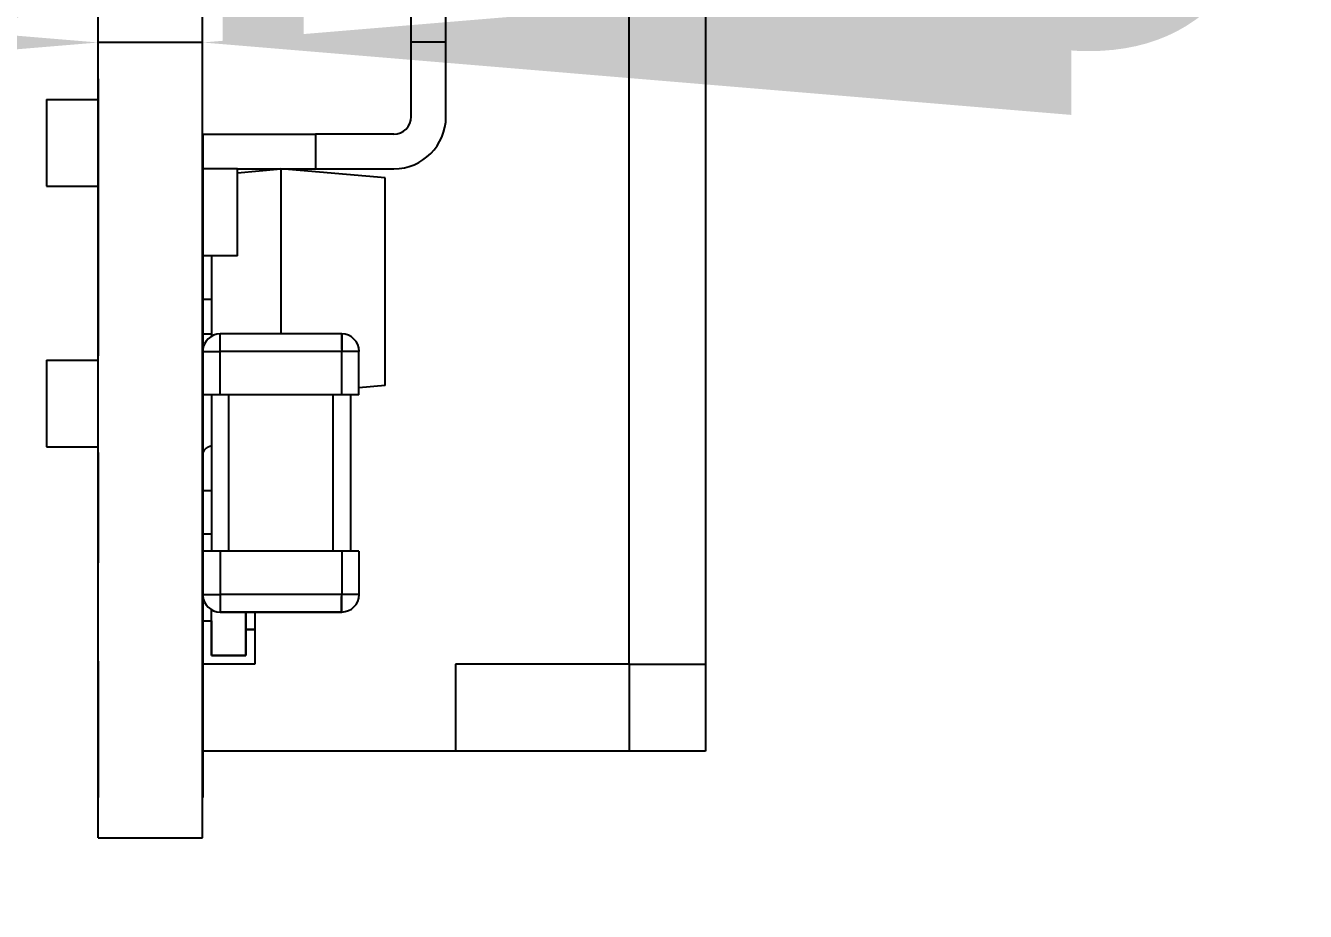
# Model space of a CAD drawing. Extents: x 78 to 182, y 87 to 136.
# Drawn here: x 172.9 to 180.26, y 91.53 to 96.62 of the extents above; entities that cross this region are included whole.
import ezdxf
from ezdxf.enums import TextEntityAlignment as Align

# ---------------------------------------------------------------- set-up
doc = ezdxf.new("R2010")
doc.units = 0
doc.layers.get('0').update_dxf_attribs({"linetype": 'CONTINUOUS'})
doc.layers.add('Dimension008', color=7, linetype='CONTINUOUS')
doc.layers.add('View004', color=7, linetype='CONTINUOUS')
doc.styles.get("Standard").update_dxf_attribs({"font": 'arial.ttf'})
doc.dimstyles.get("Standard").update_dxf_attribs({"dimscale": 0, "dimtxt": 2.5, "dimasz": 2.5, "dimexe": 1.25, "dimexo": 0.625, "dimtad": 1, "dimtxsty": 'STANDARD', "dimcen": 2.5, "dimazin": 3, "dimtfac": 1, "dimtmove": 0, "dimatfit": 3})

# ---------------------------------------------------------------- blocks, each defined once
blk = doc.blocks.new('*Dimension008')
at = {"color": 0}
for points in [[(168.317, 96.9439), (168.317, 96.1105), (173.317, 96.5272)], [(178.917, 96.9439), (178.917, 96.1105), (173.917, 96.5272)]]:
    blk.add_solid(points, dxfattribs=at)
at = {"layer": 'Dimension008'}
for p, q in [((173.317, 91.95), (173.317, 96.5272)), ((173.917, 96.5272), (173.317, 96.5272)), ((173.917, 91.95), (173.917, 96.5272))]:
    blk.add_line(p, q, dxfattribs=at)
blk.add_text('0.60', height=3.5, dxfattribs=at).set_placement((175.626, 96.5272), align=Align.CENTER)

msp = doc.modelspace()

# ---------------------------------------------------------------- linework, layer by layer
at = {"layer": 'View004'}
for p, q in [((173.317, 91.95), (173.317, 104.95)), ((173.317, 91.95), (173.317, 104.95)), ((173.317, 91.95), (173.317, 104.95)), ((173.917, 91.95), (173.917, 104.95)), ((173.917, 91.95), (173.917, 104.95)), ((175.317, 96.53), (175.317, 101.77)), ((175.317, 96.53), (175.317, 101.77)), ((176.373, 92.95), (176.373, 98.95)), ((176.373, 92.95), (176.373, 98.95)), ((176.812, 98.95), (176.812, 92.95)), ((176.812, 98.95), (176.812, 92.95)), ((175.118, 96.53), (175.118, 97.75)), ((175.118, 96.53), (175.118, 97.75)), ((173.317, 96.6175), (173.317, 96.6175)), ((173.317, 96.6175), (173.317, 96.6175)), ((175.118, 96.1), (175.118, 96.53)), ((175.317, 96.53), (175.118, 96.53)), ((175.118, 96.1), (175.118, 96.53)), ((175.317, 96.53), (175.118, 96.53)), ((175.317, 96.1), (175.317, 96.53)), ((175.317, 96.1), (175.317, 96.53)), ((173.317, 96.3175), (173.317, 96.3175)), ((173.317, 96.3175), (173.317, 96.3175)), ((173.018, 96.2), (173.018, 95.7)), ((173.018, 96.2), (173.317, 96.2)), ((173.018, 96.2), (173.018, 95.7)), ((173.018, 96.2), (173.317, 96.2)), ((173.317, 96.2), (173.317, 96.2)), ((173.317, 96.2), (173.317, 96.2)), ((173.917, 96), (173.918, 96)), ((173.917, 96), (173.918, 96)), ((173.918, 96), (173.918, 96)), ((173.918, 96), (173.918, 95)), ((173.918, 96), (173.918, 95)), ((173.918, 96), (173.918, 96)), ((173.918, 96), (173.918, 95)), ((173.918, 96), (173.918, 95)), ((173.918, 96), (174.567, 96)), ((173.918, 96), (174.567, 96)), ((175.018, 96), (174.567, 96)), ((174.567, 96), (174.567, 95.8)), ((175.018, 96), (174.567, 96)), ((174.567, 96), (174.567, 95.8)), ((173.918, 95.8), (173.917, 95.8)), ((173.918, 95.8), (173.917, 95.8)), ((174.118, 95.8), (173.918, 95.8)), ((174.118, 95.8), (173.918, 95.8)), ((174.118, 95.8), (174.567, 95.8)), ((174.118, 95.3), (174.118, 95.8)), ((174.118, 95.8), (174.567, 95.8)), ((174.118, 95.3), (174.118, 95.8)), ((174.118, 95.7781), (174.368, 95.8)), ((174.118, 95.7781), (174.368, 95.8)), ((174.257, 95.8), (174.257, 95.7904)), ((174.257, 95.8), (174.257, 95.7904)), ((174.368, 95.8), (174.368, 94.85)), ((174.968, 95.7475), (174.368, 95.8)), ((174.368, 95.8), (174.368, 94.85)), ((174.968, 95.7475), (174.368, 95.8)), ((174.567, 95.8), (175.018, 95.8)), ((174.567, 95.8), (175.018, 95.8)), ((173.018, 95.7), (173.317, 95.7)), ((173.018, 95.7), (173.317, 95.7)), ((173.317, 95.7), (173.317, 95.7)), ((173.317, 95.7), (173.317, 95.7)), ((174.968, 94.5525), (174.968, 95.7475)), ((174.968, 94.5525), (174.968, 95.7475)), ((173.317, 95.6825), (173.317, 95.6825)), ((173.317, 95.6825), (173.317, 95.6825)), ((173.918, 95.3), (173.917, 95.3)), ((173.918, 95.3), (173.917, 95.3)), ((174.118, 95.3), (173.918, 95.3)), ((174.118, 95.3), (173.918, 95.3)), ((173.968, 95.3), (173.968, 94.8366)), ((173.968, 95.3), (173.968, 94.8366)), ((173.317, 95.0825), (173.317, 95.0825)), ((173.317, 95.0825), (173.317, 95.0825)), ((173.917, 95.05), (173.918, 95.05)), ((173.917, 95.05), (173.918, 95.05)), ((173.918, 95.05), (173.968, 95.05)), ((173.918, 95.05), (173.968, 95.05)), ((173.918, 95), (173.918, 95)), ((173.918, 95), (173.918, 94.35)), ((173.918, 95), (173.918, 94.35)), ((173.918, 95), (173.918, 95)), ((173.918, 95), (173.918, 94.35)), ((173.918, 95), (173.918, 94.35)), ((173.317, 94.9325), (173.317, 94.9325)), ((173.317, 94.9325), (173.317, 94.9325)), ((173.917, 94.85), (173.918, 94.85)), ((173.917, 94.85), (173.918, 94.85)), ((173.918, 94.85), (173.968, 94.85)), ((173.918, 94.85), (173.968, 94.85)), ((174.718, 94.85), (174.018, 94.85)), ((174.718, 94.85), (174.018, 94.85)), ((174.718, 94.85), (174.018, 94.85)), ((174.718, 94.85), (174.018, 94.85)), ((174.718, 94.85), (174.018, 94.85)), ((174.718, 94.85), (174.018, 94.85)), ((174.718, 94.75), (174.018, 94.75)), ((174.018, 94.5), (174.018, 94.75)), ((174.018, 94.5), (174.018, 94.75)), ((174.718, 94.75), (174.018, 94.75)), ((174.718, 94.75), (174.018, 94.75)), ((174.018, 94.5), (174.018, 94.75)), ((174.018, 94.5), (174.018, 94.75)), ((174.718, 94.75), (174.018, 94.75)), ((174.718, 94.75), (174.018, 94.75)), ((174.018, 94.5), (174.018, 94.75)), ((174.718, 94.75), (174.018, 94.75)), ((174.018, 94.5), (174.018, 94.75)), ((174.718, 94.5), (174.718, 94.75)), ((174.718, 94.5), (174.718, 94.75)), ((174.718, 94.5), (174.718, 94.75)), ((174.718, 94.5), (174.718, 94.75)), ((174.718, 94.5), (174.718, 94.75)), ((174.718, 94.5), (174.718, 94.75)), ((174.817, 94.5), (174.817, 94.75)), ((174.817, 94.5), (174.817, 94.75)), ((174.817, 94.5), (174.817, 94.75)), ((174.817, 94.5), (174.817, 94.75)), ((174.817, 94.5), (174.817, 94.75)), ((174.817, 94.5), (174.817, 94.75)), ((173.018, 94.7), (173.018, 94.2)), ((173.018, 94.7), (173.317, 94.7)), ((173.018, 94.7), (173.018, 94.2)), ((173.018, 94.7), (173.317, 94.7)), ((173.317, 94.175), (173.317, 94.725)), ((173.317, 94.725), (173.317, 94.725)), ((173.317, 94.175), (173.317, 94.725)), ((173.317, 94.175), (173.317, 94.725)), ((173.317, 94.725), (173.317, 94.725)), ((173.317, 94.175), (173.317, 94.725)), ((173.317, 94.7), (173.317, 94.7)), ((173.317, 94.7), (173.317, 94.7)), ((174.968, 94.5525), (174.817, 94.5394)), ((174.968, 94.5525), (174.817, 94.5394)), ((173.968, 94.5), (173.968, 93.6)), ((173.968, 94.5), (173.968, 93.6)), ((174.718, 94.5), (174.018, 94.5)), ((174.718, 94.5), (174.018, 94.5)), ((174.718, 94.5), (174.018, 94.5)), ((174.718, 94.5), (174.018, 94.5)), ((174.718, 94.5), (174.018, 94.5)), ((174.718, 94.5), (174.018, 94.5)), ((174.067, 94.5), (174.067, 93.6)), ((174.067, 94.5), (174.067, 93.6)), ((174.667, 94.5), (174.667, 93.6)), ((174.667, 94.5), (174.667, 93.6)), ((174.768, 94.5), (174.768, 93.6)), ((174.768, 94.5), (174.768, 93.6)), ((173.918, 94.35), (173.918, 93.75)), ((173.918, 94.35), (173.918, 93.75)), ((173.918, 94.35), (173.918, 94.35)), ((173.918, 94.35), (173.918, 93.75)), ((173.918, 94.35), (173.918, 93.75)), ((173.918, 94.35), (173.918, 94.35)), ((173.018, 94.2), (173.317, 94.2)), ((173.018, 94.2), (173.317, 94.2)), ((173.317, 94.2), (173.317, 94.2)), ((173.317, 94.2), (173.317, 94.2)), ((173.317, 94.175), (173.317, 94.175)), ((173.317, 94.175), (173.317, 94.175)), ((173.317, 94.1675), (173.317, 94.1675)), ((173.317, 94.1675), (173.317, 94.1675)), ((173.95, 94.2003), (173.968, 94.2079)), ((173.95, 94.2003), (173.968, 94.2079)), ((173.917, 93.95), (173.918, 93.95)), ((173.917, 93.95), (173.918, 93.95)), ((173.918, 93.95), (173.968, 93.95)), ((173.918, 93.95), (173.968, 93.95)), ((173.917, 93.7), (173.918, 93.7)), ((173.917, 93.7), (173.918, 93.7)), ((173.918, 93.75), (173.918, 93.75)), ((173.918, 93.75), (173.918, 92.9675)), ((173.918, 93.75), (173.918, 92.9675)), ((173.918, 93.75), (173.918, 93.75)), ((173.918, 93.75), (173.918, 92.9675)), ((173.918, 93.75), (173.918, 92.9675)), ((173.918, 93.7), (173.968, 93.7)), ((173.918, 93.7), (173.968, 93.7)), ((174.718, 93.6), (174.018, 93.6)), ((174.718, 93.6), (174.018, 93.6)), ((174.718, 93.6), (174.018, 93.6)), ((174.718, 93.6), (174.018, 93.6)), ((174.018, 93.6), (174.018, 93.35)), ((174.018, 93.6), (174.018, 93.35)), ((174.718, 93.6), (174.018, 93.6)), ((174.718, 93.6), (174.018, 93.6)), ((174.018, 93.6), (174.018, 93.35)), ((174.018, 93.6), (174.018, 93.35)), ((174.018, 93.6), (174.018, 93.35)), ((174.018, 93.6), (174.018, 93.35)), ((174.718, 93.6), (174.718, 93.35)), ((174.718, 93.6), (174.718, 93.35)), ((174.718, 93.6), (174.718, 93.35)), ((174.718, 93.6), (174.718, 93.35)), ((174.718, 93.6), (174.718, 93.35)), ((174.718, 93.6), (174.718, 93.35)), ((174.817, 93.6), (174.817, 93.35)), ((174.817, 93.6), (174.817, 93.35)), ((174.817, 93.6), (174.817, 93.35)), ((174.817, 93.6), (174.817, 93.35)), ((174.817, 93.6), (174.817, 93.35)), ((174.817, 93.6), (174.817, 93.35)), ((173.317, 93.5325), (173.317, 93.5325)), ((173.317, 93.5325), (173.317, 93.5325)), ((174.718, 93.35), (174.018, 93.35)), ((174.718, 93.35), (174.018, 93.35)), ((174.718, 93.35), (174.018, 93.35)), ((174.718, 93.35), (174.018, 93.35)), ((174.718, 93.35), (174.018, 93.35)), ((174.718, 93.35), (174.018, 93.35)), ((173.968, 93), (173.968, 93.2634)), ((173.968, 93), (173.968, 93.2634)), ((173.917, 93.2), (173.918, 93.2)), ((173.917, 93.2), (173.918, 93.2)), ((173.918, 93.2), (173.968, 93.2)), ((173.918, 93.2), (173.968, 93.2)), ((173.968, 93.2), (173.968, 93)), ((173.968, 93.2), (173.968, 93)), ((174.018, 93.25), (174.718, 93.25)), ((174.718, 93.25), (174.018, 93.25)), ((174.018, 93.25), (174.718, 93.25)), ((174.718, 93.25), (174.018, 93.25)), ((174.018, 93.25), (174.718, 93.25)), ((174.718, 93.25), (174.018, 93.25)), ((174.018, 93.25), (174.718, 93.25)), ((174.718, 93.25), (174.018, 93.25)), ((174.018, 93.25), (174.718, 93.25)), ((174.718, 93.25), (174.018, 93.25)), ((174.018, 93.25), (174.718, 93.25)), ((174.718, 93.25), (174.018, 93.25)), ((174.167, 93.25), (174.167, 93)), ((174.167, 93.15), (174.167, 93.25)), ((174.167, 93.25), (174.167, 93)), ((174.167, 93.15), (174.167, 93.25)), ((174.218, 93.25), (174.218, 93.15)), ((174.218, 93.25), (174.218, 93.15)), ((173.317, 93.1675), (173.317, 93.1675)), ((173.317, 93.1675), (173.317, 93.1675)), ((174.167, 93), (174.167, 93.15)), ((174.167, 93.15), (174.218, 93.15)), ((174.218, 93.15), (174.167, 93.15)), ((174.167, 93), (174.167, 93.15)), ((174.167, 93.15), (174.218, 93.15)), ((174.218, 93.15), (174.167, 93.15)), ((174.218, 93.15), (174.218, 92.95)), ((174.218, 93.15), (174.218, 92.95)), ((173.317, 92.9675), (173.317, 92.9675)), ((173.317, 92.9675), (173.317, 92.9675)), ((173.918, 92.9675), (173.918, 92.9675)), ((173.918, 92.9675), (173.918, 92.9675)), ((173.968, 93), (174.167, 93)), ((174.167, 93), (173.968, 93)), ((173.968, 93), (174.167, 93)), ((174.167, 93), (173.968, 93)), ((173.918, 92.95), (173.917, 92.95)), ((173.918, 92.95), (173.917, 92.95)), ((174.218, 92.95), (173.918, 92.95)), ((174.218, 92.95), (173.918, 92.95)), ((176.373, 92.95), (175.373, 92.95)), ((175.373, 92.95), (175.373, 92.45)), ((176.373, 92.95), (175.373, 92.95)), ((175.373, 92.95), (175.373, 92.45)), ((176.373, 92.95), (176.812, 92.95)), ((176.373, 92.95), (176.373, 92.45)), ((176.373, 92.95), (176.812, 92.95)), ((176.373, 92.95), (176.373, 92.45)), ((176.812, 92.95), (176.812, 92.45)), ((176.812, 92.95), (176.812, 92.45)), ((173.918, 92.45), (173.917, 92.45)), ((173.918, 92.45), (173.917, 92.45)), ((175.373, 92.45), (173.918, 92.45)), ((175.373, 92.45), (173.918, 92.45)), ((176.373, 92.45), (175.373, 92.45)), ((176.373, 92.45), (175.373, 92.45)), ((176.812, 92.45), (176.373, 92.45)), ((176.812, 92.45), (176.373, 92.45)), ((173.317, 92.3325), (173.317, 92.3325)), ((173.317, 92.3325), (173.317, 92.3325)), ((173.918, 92.3325), (173.918, 92.3325)), ((173.918, 92.3325), (173.918, 92.3325)), ((173.317, 92.1825), (173.317, 92.1825)), ((173.317, 92.1825), (173.317, 92.1825)), ((173.918, 92.1825), (173.918, 92.1825)), ((173.918, 92.1825), (173.918, 92.1825)), ((173.317, 91.95), (173.917, 91.95)), ((173.317, 91.95), (173.917, 91.95))]:
    msp.add_line(p, q, dxfattribs=at)
for centre, radius, start, end in [((175.018, 96.1), 0.3, -90, 0), ((175.018, 96.1), 0.3, -90, 0), ((175.018, 96.1), 0.1, -90, 0), ((175.018, 96.1), 0.1, -90, 0), ((174.018, 94.75), 0.1, 90, 176.6), ((174.018, 94.75), 0.1, 90, 176.6), ((174.018, 94.75), 0.1, 90, 176.6), ((174.018, 94.75), 0.1, 90, 176.6), ((174.018, 94.75), 0.1, 90, 176.6), ((174.018, 94.75), 0.1, 90, 176.6), ((174.718, 94.75), 0.1, 0, 90), ((174.718, 94.75), 0.1, 0, 90), ((174.718, 94.75), 0.1, 0, 90), ((174.718, 94.75), 0.1, 0, 90), ((174.718, 94.75), 0.1, 0, 90), ((174.718, 94.75), 0.1, 0, 90), ((174.718, 94.75), 0.1, 0, 90), ((174.718, 94.75), 0.1, 0, 90), ((174.718, 94.75), 0.1, 0, 90), ((174.718, 94.75), 0.1, 0, 90), ((174.718, 94.75), 0.1, 0, 90), ((174.718, 94.75), 0.1, 0, 90), ((174.018, 94.75), 0.1, 179.744, 180), ((174.018, 94.75), 0.1, 179.744, 180), ((174.018, 94.75), 0.1, 179.744, 180), ((174.018, 94.75), 0.1, 179.744, 180), ((174.018, 94.75), 0.1, 179.744, 180), ((174.018, 94.75), 0.1, 179.744, 180), ((173.972, 94.15), 0.055, 179.654, 180), ((173.972, 94.15), 0.055, 179.654, 180), ((173.972, 94.15), 0.055, 113.806, 175.415), ((173.972, 94.15), 0.055, 113.806, 175.415), ((174.018, 93.35), 0.1, 180, -179.744), ((174.018, 93.35), 0.1, 180, -179.744), ((174.018, 93.35), 0.1, 180, -179.744), ((174.018, 93.35), 0.1, 180, -179.744), ((174.018, 93.35), 0.1, -180, -179.744), ((174.018, 93.35), 0.1, -180, -179.744), ((174.018, 93.35), 0.1, -180, -179.744), ((174.018, 93.35), 0.1, -180, -179.744), ((174.018, 93.35), 0.1, -176.6, -90), ((174.018, 93.35), 0.1, -176.6, -90), ((174.018, 93.35), 0.1, -176.6, -90), ((174.018, 93.35), 0.1, -176.6, -90), ((174.018, 93.35), 0.1, -176.6, -90), ((174.018, 93.35), 0.1, -176.6, -90), ((174.018, 93.35), 0.1, -176.6, -90), ((174.018, 93.35), 0.1, -176.6, -90), ((174.718, 93.35), 0.1, -90, 0), ((174.718, 93.35), 0.1, -90, 0), ((174.718, 93.35), 0.1, -90, 0), ((174.718, 93.35), 0.1, -90, 0), ((174.718, 93.35), 0.1, -90, 0), ((174.718, 93.35), 0.1, -90, 0), ((174.718, 93.35), 0.1, -90, 0), ((174.718, 93.35), 0.1, -90, 0), ((174.718, 93.35), 0.1, -90, 0), ((174.718, 93.35), 0.1, -90, 0), ((174.718, 93.35), 0.1, -90, 0), ((174.718, 93.35), 0.1, -90, 0), ((174.718, 93.35), 0.1, -90, 0), ((174.718, 93.35), 0.1, -90, 0), ((174.718, 93.35), 0.1, -90, 0), ((174.718, 93.35), 0.1, -90, 0)]:
    msp.add_arc(centre, radius, start, end, dxfattribs=at)
for points, degree, knots in [([(173.317, 96.3175), (173.317, 96.3135), (173.317, 96.3095), (173.317, 96.2978), (173.317, 96.2861), (173.317, 96.2671), (173.317, 96.2482), (173.317, 96.2231), (173.317, 96.198), (173.317, 96.1679), (173.317, 96.1378), (173.317, 96.0716), (173.317, 96), (173.317, 95.9647), (173.317, 95.9294), (173.317, 95.8603), (173.317, 95.802), (173.317, 95.7769), (173.317, 95.7518), (173.317, 95.7329), (173.317, 95.7139), (173.317, 95.7022), (173.317, 95.6905), (173.317, 95.6865), (173.317, 95.6825)], 2, [0, 0, 0, 0.224399, 0.224399, 0.448799, 0.448799, 0.673198, 0.673198, 0.897598, 0.897598, 1.122, 1.122, 1.5708, 1.5708, 1.7952, 1.7952, 2.24399, 2.24399, 2.46839, 2.46839, 2.69279, 2.69279, 2.91719, 2.91719, 3.14159, 3.14159, 3.14159]), ([(173.317, 96.3175), (173.317, 96.3135), (173.317, 96.3095), (173.317, 96.2978), (173.317, 96.2861), (173.317, 96.2671), (173.317, 96.2482), (173.317, 96.2231), (173.317, 96.198), (173.317, 96.1679), (173.317, 96.1378), (173.317, 96.0716), (173.317, 96), (173.317, 95.9647), (173.317, 95.9294), (173.317, 95.8603), (173.317, 95.802), (173.317, 95.7769), (173.317, 95.7518), (173.317, 95.7329), (173.317, 95.7139), (173.317, 95.7022), (173.317, 95.6905), (173.317, 95.6865), (173.317, 95.6825)], 2, [0, 0, 0, 0.224399, 0.224399, 0.448799, 0.448799, 0.673198, 0.673198, 0.897598, 0.897598, 1.122, 1.122, 1.5708, 1.5708, 1.7952, 1.7952, 2.24399, 2.24399, 2.46839, 2.46839, 2.69279, 2.69279, 2.91719, 2.91719, 3.14159, 3.14159, 3.14159]), ([(173.317, 96.3175), (173.317, 96.3135), (173.317, 96.3095), (173.317, 96.2978), (173.317, 96.2861), (173.317, 96.2671), (173.317, 96.2482), (173.317, 96.2231), (173.317, 96.198), (173.317, 96.1679), (173.317, 96.1378), (173.317, 96.0716), (173.317, 96), (173.317, 95.9647), (173.317, 95.9294), (173.317, 95.8603), (173.317, 95.802), (173.317, 95.7769), (173.317, 95.7518), (173.317, 95.7329), (173.317, 95.7139), (173.317, 95.7022), (173.317, 95.6905), (173.317, 95.6865), (173.317, 95.6825)], 2, [0, 0, 0, 0.224399, 0.224399, 0.448799, 0.448799, 0.673198, 0.673198, 0.897598, 0.897598, 1.122, 1.122, 1.5708, 1.5708, 1.7952, 1.7952, 2.24399, 2.24399, 2.46839, 2.46839, 2.69279, 2.69279, 2.91719, 2.91719, 3.14159, 3.14159, 3.14159]), ([(173.317, 96.3175), (173.317, 96.3135), (173.317, 96.3095), (173.317, 96.2978), (173.317, 96.2861), (173.317, 96.2671), (173.317, 96.2482), (173.317, 96.2231), (173.317, 96.198), (173.317, 96.1679), (173.317, 96.1378), (173.317, 96.0716), (173.317, 96), (173.317, 95.9647), (173.317, 95.9294), (173.317, 95.8603), (173.317, 95.802), (173.317, 95.7769), (173.317, 95.7518), (173.317, 95.7329), (173.317, 95.7139), (173.317, 95.7022), (173.317, 95.6905), (173.317, 95.6865), (173.317, 95.6825)], 2, [0, 0, 0, 0.224399, 0.224399, 0.448799, 0.448799, 0.673198, 0.673198, 0.897598, 0.897598, 1.122, 1.122, 1.5708, 1.5708, 1.7952, 1.7952, 2.24399, 2.24399, 2.46839, 2.46839, 2.69279, 2.69279, 2.91719, 2.91719, 3.14159, 3.14159, 3.14159]), ([(173.317, 95.6825), (173.317, 95.6717), (173.317, 95.6608), (173.317, 95.6499), (173.317, 95.6236), (173.317, 95.5934), (173.317, 95.5592), (173.317, 95.4883), (173.317, 95.4046), (173.317, 95.3255), (173.317, 95.3064), (173.317, 95.2874), (173.317, 95.2684), (173.317, 95.2322), (173.317, 95.1996), (173.317, 95.1703), (173.317, 95.1579), (173.317, 95.1454), (173.317, 95.133), (173.317, 95.1237), (173.317, 95.1145), (173.317, 95.1053), (173.317, 95.0996), (173.317, 95.0939), (173.317, 95.0883), (173.317, 95.0863), (173.317, 95.0844), (173.317, 95.0825)], 3, [0.473969, 0.473969, 0.473969, 0.473969, 0.664514, 0.664514, 0.664514, 1.0456, 1.0456, 1.0456, 1.80778, 1.80778, 1.80778, 1.99833, 1.99833, 1.99833, 2.37941, 2.37941, 2.37941, 2.56996, 2.56996, 2.56996, 2.7605, 2.7605, 2.7605, 2.95105, 2.95105, 2.95105, 3.14159, 3.14159, 3.14159, 3.14159]), ([(173.317, 95.6825), (173.317, 95.6717), (173.317, 95.6608), (173.317, 95.6499), (173.317, 95.6236), (173.317, 95.5934), (173.317, 95.5592), (173.317, 95.4883), (173.317, 95.4046), (173.317, 95.3255), (173.317, 95.3064), (173.317, 95.2874), (173.317, 95.2684), (173.317, 95.2322), (173.317, 95.1996), (173.317, 95.1703), (173.317, 95.1579), (173.317, 95.1454), (173.317, 95.133), (173.317, 95.1237), (173.317, 95.1145), (173.317, 95.1053), (173.317, 95.0996), (173.317, 95.0939), (173.317, 95.0883), (173.317, 95.0863), (173.317, 95.0844), (173.317, 95.0825)], 3, [0.473969, 0.473969, 0.473969, 0.473969, 0.664514, 0.664514, 0.664514, 1.0456, 1.0456, 1.0456, 1.80778, 1.80778, 1.80778, 1.99833, 1.99833, 1.99833, 2.37941, 2.37941, 2.37941, 2.56996, 2.56996, 2.56996, 2.7605, 2.7605, 2.7605, 2.95105, 2.95105, 2.95105, 3.14159, 3.14159, 3.14159, 3.14159]), ([(173.317, 95.6825), (173.317, 95.6717), (173.317, 95.6608), (173.317, 95.6499), (173.317, 95.6236), (173.317, 95.5934), (173.317, 95.5592), (173.317, 95.4883), (173.317, 95.4046), (173.317, 95.3255), (173.317, 95.3064), (173.317, 95.2874), (173.317, 95.2684), (173.317, 95.2322), (173.317, 95.1996), (173.317, 95.1703), (173.317, 95.1579), (173.317, 95.1454), (173.317, 95.133), (173.317, 95.1237), (173.317, 95.1145), (173.317, 95.1053), (173.317, 95.0996), (173.317, 95.0939), (173.317, 95.0883), (173.317, 95.0863), (173.317, 95.0844), (173.317, 95.0825)], 3, [0.473969, 0.473969, 0.473969, 0.473969, 0.664514, 0.664514, 0.664514, 1.0456, 1.0456, 1.0456, 1.80778, 1.80778, 1.80778, 1.99833, 1.99833, 1.99833, 2.37941, 2.37941, 2.37941, 2.56996, 2.56996, 2.56996, 2.7605, 2.7605, 2.7605, 2.95105, 2.95105, 2.95105, 3.14159, 3.14159, 3.14159, 3.14159]), ([(173.317, 95.6825), (173.317, 95.6717), (173.317, 95.6608), (173.317, 95.6499), (173.317, 95.6236), (173.317, 95.5934), (173.317, 95.5592), (173.317, 95.4883), (173.317, 95.4046), (173.317, 95.3255), (173.317, 95.3064), (173.317, 95.2874), (173.317, 95.2684), (173.317, 95.2322), (173.317, 95.1996), (173.317, 95.1703), (173.317, 95.1579), (173.317, 95.1454), (173.317, 95.133), (173.317, 95.1237), (173.317, 95.1145), (173.317, 95.1053), (173.317, 95.0996), (173.317, 95.0939), (173.317, 95.0883), (173.317, 95.0863), (173.317, 95.0844), (173.317, 95.0825)], 3, [0.473969, 0.473969, 0.473969, 0.473969, 0.664514, 0.664514, 0.664514, 1.0456, 1.0456, 1.0456, 1.80778, 1.80778, 1.80778, 1.99833, 1.99833, 1.99833, 2.37941, 2.37941, 2.37941, 2.56996, 2.56996, 2.56996, 2.7605, 2.7605, 2.7605, 2.95105, 2.95105, 2.95105, 3.14159, 3.14159, 3.14159, 3.14159]), ([(173.317, 94.1675), (173.317, 94.1635), (173.317, 94.1595), (173.317, 94.1478), (173.317, 94.1361), (173.317, 94.1171), (173.317, 94.0982), (173.317, 94.0731), (173.317, 94.048), (173.317, 94.0179), (173.317, 93.9878), (173.317, 93.9216), (173.317, 93.85), (173.317, 93.8147), (173.317, 93.7794), (173.317, 93.7103), (173.317, 93.652), (173.317, 93.6269), (173.317, 93.6018), (173.317, 93.5829), (173.317, 93.5639), (173.317, 93.5522), (173.317, 93.5405), (173.317, 93.5365), (173.317, 93.5325)], 2, [0, 0, 0, 0.224399, 0.224399, 0.448799, 0.448799, 0.673198, 0.673198, 0.897598, 0.897598, 1.122, 1.122, 1.5708, 1.5708, 1.7952, 1.7952, 2.24399, 2.24399, 2.46839, 2.46839, 2.69279, 2.69279, 2.91719, 2.91719, 3.14159, 3.14159, 3.14159]), ([(173.317, 94.1675), (173.317, 94.1635), (173.317, 94.1595), (173.317, 94.1478), (173.317, 94.1361), (173.317, 94.1171), (173.317, 94.0982), (173.317, 94.0731), (173.317, 94.048), (173.317, 94.0179), (173.317, 93.9878), (173.317, 93.9216), (173.317, 93.85), (173.317, 93.8147), (173.317, 93.7794), (173.317, 93.7103), (173.317, 93.652), (173.317, 93.6269), (173.317, 93.6018), (173.317, 93.5829), (173.317, 93.5639), (173.317, 93.5522), (173.317, 93.5405), (173.317, 93.5365), (173.317, 93.5325)], 2, [0, 0, 0, 0.224399, 0.224399, 0.448799, 0.448799, 0.673198, 0.673198, 0.897598, 0.897598, 1.122, 1.122, 1.5708, 1.5708, 1.7952, 1.7952, 2.24399, 2.24399, 2.46839, 2.46839, 2.69279, 2.69279, 2.91719, 2.91719, 3.14159, 3.14159, 3.14159]), ([(173.317, 94.1675), (173.317, 94.1635), (173.317, 94.1595), (173.317, 94.1478), (173.317, 94.1361), (173.317, 94.1171), (173.317, 94.0982), (173.317, 94.0731), (173.317, 94.048), (173.317, 94.0179), (173.317, 93.9878), (173.317, 93.9216), (173.317, 93.85), (173.317, 93.8147), (173.317, 93.7794), (173.317, 93.7103), (173.317, 93.652), (173.317, 93.6269), (173.317, 93.6018), (173.317, 93.5829), (173.317, 93.5639), (173.317, 93.5522), (173.317, 93.5405), (173.317, 93.5365), (173.317, 93.5325)], 2, [0, 0, 0, 0.224399, 0.224399, 0.448799, 0.448799, 0.673198, 0.673198, 0.897598, 0.897598, 1.122, 1.122, 1.5708, 1.5708, 1.7952, 1.7952, 2.24399, 2.24399, 2.46839, 2.46839, 2.69279, 2.69279, 2.91719, 2.91719, 3.14159, 3.14159, 3.14159]), ([(173.317, 94.1675), (173.317, 94.1635), (173.317, 94.1595), (173.317, 94.1478), (173.317, 94.1361), (173.317, 94.1171), (173.317, 94.0982), (173.317, 94.0731), (173.317, 94.048), (173.317, 94.0179), (173.317, 93.9878), (173.317, 93.9216), (173.317, 93.85), (173.317, 93.8147), (173.317, 93.7794), (173.317, 93.7103), (173.317, 93.652), (173.317, 93.6269), (173.317, 93.6018), (173.317, 93.5829), (173.317, 93.5639), (173.317, 93.5522), (173.317, 93.5405), (173.317, 93.5365), (173.317, 93.5325)], 2, [0, 0, 0, 0.224399, 0.224399, 0.448799, 0.448799, 0.673198, 0.673198, 0.897598, 0.897598, 1.122, 1.122, 1.5708, 1.5708, 1.7952, 1.7952, 2.24399, 2.24399, 2.46839, 2.46839, 2.69279, 2.69279, 2.91719, 2.91719, 3.14159, 3.14159, 3.14159]), ([(173.317, 92.9675), (173.317, 92.9635), (173.317, 92.9595), (173.317, 92.9478), (173.317, 92.9361), (173.317, 92.9171), (173.317, 92.8982), (173.317, 92.8731), (173.317, 92.848), (173.317, 92.8179), (173.317, 92.7878), (173.317, 92.7216), (173.317, 92.65), (173.317, 92.6147), (173.317, 92.5794), (173.317, 92.5103), (173.317, 92.452), (173.317, 92.4269), (173.317, 92.4018), (173.317, 92.3829), (173.317, 92.3639), (173.317, 92.3522), (173.317, 92.3405), (173.317, 92.3365), (173.317, 92.3325)], 2, [0, 0, 0, 0.224399, 0.224399, 0.448799, 0.448799, 0.673198, 0.673198, 0.897598, 0.897598, 1.122, 1.122, 1.5708, 1.5708, 1.7952, 1.7952, 2.24399, 2.24399, 2.46839, 2.46839, 2.69279, 2.69279, 2.91719, 2.91719, 3.14159, 3.14159, 3.14159]), ([(173.317, 92.9675), (173.317, 92.9635), (173.317, 92.9595), (173.317, 92.9478), (173.317, 92.9361), (173.317, 92.9171), (173.317, 92.8982), (173.317, 92.8731), (173.317, 92.848), (173.317, 92.8179), (173.317, 92.7878), (173.317, 92.7216), (173.317, 92.65), (173.317, 92.6147), (173.317, 92.5794), (173.317, 92.5103), (173.317, 92.452), (173.317, 92.4269), (173.317, 92.4018), (173.317, 92.3829), (173.317, 92.3639), (173.317, 92.3522), (173.317, 92.3405), (173.317, 92.3365), (173.317, 92.3325)], 2, [0, 0, 0, 0.224399, 0.224399, 0.448799, 0.448799, 0.673198, 0.673198, 0.897598, 0.897598, 1.122, 1.122, 1.5708, 1.5708, 1.7952, 1.7952, 2.24399, 2.24399, 2.46839, 2.46839, 2.69279, 2.69279, 2.91719, 2.91719, 3.14159, 3.14159, 3.14159]), ([(173.317, 92.9675), (173.317, 92.9635), (173.317, 92.9595), (173.317, 92.9478), (173.317, 92.9361), (173.317, 92.9171), (173.317, 92.8982), (173.317, 92.8731), (173.317, 92.848), (173.317, 92.8179), (173.317, 92.7878), (173.317, 92.7216), (173.317, 92.65), (173.317, 92.6147), (173.317, 92.5794), (173.317, 92.5103), (173.317, 92.452), (173.317, 92.4269), (173.317, 92.4018), (173.317, 92.3829), (173.317, 92.3639), (173.317, 92.3522), (173.317, 92.3405), (173.317, 92.3365), (173.317, 92.3325)], 2, [0, 0, 0, 0.224399, 0.224399, 0.448799, 0.448799, 0.673198, 0.673198, 0.897598, 0.897598, 1.122, 1.122, 1.5708, 1.5708, 1.7952, 1.7952, 2.24399, 2.24399, 2.46839, 2.46839, 2.69279, 2.69279, 2.91719, 2.91719, 3.14159, 3.14159, 3.14159]), ([(173.317, 92.9675), (173.317, 92.9635), (173.317, 92.9595), (173.317, 92.9478), (173.317, 92.9361), (173.317, 92.9171), (173.317, 92.8982), (173.317, 92.8731), (173.317, 92.848), (173.317, 92.8179), (173.317, 92.7878), (173.317, 92.7216), (173.317, 92.65), (173.317, 92.6147), (173.317, 92.5794), (173.317, 92.5103), (173.317, 92.452), (173.317, 92.4269), (173.317, 92.4018), (173.317, 92.3829), (173.317, 92.3639), (173.317, 92.3522), (173.317, 92.3405), (173.317, 92.3365), (173.317, 92.3325)], 2, [0, 0, 0, 0.224399, 0.224399, 0.448799, 0.448799, 0.673198, 0.673198, 0.897598, 0.897598, 1.122, 1.122, 1.5708, 1.5708, 1.7952, 1.7952, 2.24399, 2.24399, 2.46839, 2.46839, 2.69279, 2.69279, 2.91719, 2.91719, 3.14159, 3.14159, 3.14159]), ([(173.918, 92.9675), (173.918, 92.9635), (173.918, 92.9595), (173.918, 92.9478), (173.918, 92.9361), (173.918, 92.9171), (173.918, 92.8982), (173.918, 92.8731), (173.918, 92.848), (173.918, 92.8179), (173.918, 92.7878), (173.918, 92.7216), (173.918, 92.65), (173.918, 92.6147), (173.918, 92.5794), (173.918, 92.5103), (173.918, 92.452), (173.918, 92.4269), (173.918, 92.4018), (173.918, 92.3829), (173.918, 92.3639), (173.918, 92.3522), (173.918, 92.3405), (173.918, 92.3365), (173.918, 92.3325)], 2, [0, 0, 0, 0.224399, 0.224399, 0.448799, 0.448799, 0.673198, 0.673198, 0.897598, 0.897598, 1.122, 1.122, 1.5708, 1.5708, 1.7952, 1.7952, 2.24399, 2.24399, 2.46839, 2.46839, 2.69279, 2.69279, 2.91719, 2.91719, 3.14159, 3.14159, 3.14159]), ([(173.918, 92.9675), (173.918, 92.9635), (173.918, 92.9595), (173.918, 92.9478), (173.918, 92.9361), (173.918, 92.9171), (173.918, 92.8982), (173.918, 92.8731), (173.918, 92.848), (173.918, 92.8179), (173.918, 92.7878), (173.918, 92.7216), (173.918, 92.65), (173.918, 92.6147), (173.918, 92.5794), (173.918, 92.5103), (173.918, 92.452), (173.918, 92.4269), (173.918, 92.4018), (173.918, 92.3829), (173.918, 92.3639), (173.918, 92.3522), (173.918, 92.3405), (173.918, 92.3365), (173.918, 92.3325)], 2, [0, 0, 0, 0.224399, 0.224399, 0.448799, 0.448799, 0.673198, 0.673198, 0.897598, 0.897598, 1.122, 1.122, 1.5708, 1.5708, 1.7952, 1.7952, 2.24399, 2.24399, 2.46839, 2.46839, 2.69279, 2.69279, 2.91719, 2.91719, 3.14159, 3.14159, 3.14159]), ([(173.918, 92.9675), (173.918, 92.9635), (173.918, 92.9595), (173.918, 92.9478), (173.918, 92.9361), (173.918, 92.9171), (173.918, 92.8982), (173.918, 92.8731), (173.918, 92.848), (173.918, 92.8179), (173.918, 92.7878), (173.918, 92.7216), (173.918, 92.65), (173.918, 92.6147), (173.918, 92.5794), (173.918, 92.5103), (173.918, 92.452), (173.918, 92.4269), (173.918, 92.4018), (173.918, 92.3829), (173.918, 92.3639), (173.918, 92.3522), (173.918, 92.3405), (173.918, 92.3365), (173.918, 92.3325)], 2, [0, 0, 0, 0.224399, 0.224399, 0.448799, 0.448799, 0.673198, 0.673198, 0.897598, 0.897598, 1.122, 1.122, 1.5708, 1.5708, 1.7952, 1.7952, 2.24399, 2.24399, 2.46839, 2.46839, 2.69279, 2.69279, 2.91719, 2.91719, 3.14159, 3.14159, 3.14159]), ([(173.918, 92.9675), (173.918, 92.9635), (173.918, 92.9595), (173.918, 92.9478), (173.918, 92.9361), (173.918, 92.9171), (173.918, 92.8982), (173.918, 92.8731), (173.918, 92.848), (173.918, 92.8179), (173.918, 92.7878), (173.918, 92.7216), (173.918, 92.65), (173.918, 92.6147), (173.918, 92.5794), (173.918, 92.5103), (173.918, 92.452), (173.918, 92.4269), (173.918, 92.4018), (173.918, 92.3829), (173.918, 92.3639), (173.918, 92.3522), (173.918, 92.3405), (173.918, 92.3365), (173.918, 92.3325)], 2, [0, 0, 0, 0.224399, 0.224399, 0.448799, 0.448799, 0.673198, 0.673198, 0.897598, 0.897598, 1.122, 1.122, 1.5708, 1.5708, 1.7952, 1.7952, 2.24399, 2.24399, 2.46839, 2.46839, 2.69279, 2.69279, 2.91719, 2.91719, 3.14159, 3.14159, 3.14159])]:
    msp.add_open_spline(points, degree=degree, knots=knots, dxfattribs=at)
for points, degree in [([(173.317, 95.0825), (173.317, 94.9905), (173.317, 94.9319), (173.317, 94.9325)], 3), ([(173.317, 95.0825), (173.317, 94.9905), (173.317, 94.9319), (173.317, 94.9325)], 3), ([(173.317, 95.0825), (173.317, 94.9905), (173.317, 94.9319), (173.317, 94.9325)], 3), ([(173.317, 95.0825), (173.317, 94.9905), (173.317, 94.9319), (173.317, 94.9325)], 3), ([(173.317, 94.9325), (173.317, 94.8386), (173.317, 94.725)], 2), ([(173.317, 94.9325), (173.317, 94.8386), (173.317, 94.725)], 2), ([(173.317, 94.9325), (173.317, 94.8386), (173.317, 94.725)], 2), ([(173.317, 94.9325), (173.317, 94.8386), (173.317, 94.725)], 2), ([(174.018, 94.75), (174.017, 94.8035), (174.018, 94.8511), (174.018, 94.85)], 3), ([(174.018, 94.75), (174.017, 94.8035), (174.018, 94.8511), (174.018, 94.85)], 3), ([(174.018, 94.75), (174.017, 94.8035), (174.018, 94.8511), (174.018, 94.85)], 3), ([(174.018, 94.75), (174.017, 94.8035), (174.018, 94.8511), (174.018, 94.85)], 3), ([(174.018, 94.75), (174.017, 94.8035), (174.018, 94.8511), (174.018, 94.85)], 3), ([(174.018, 94.75), (174.017, 94.8035), (174.018, 94.8511), (174.018, 94.85)], 3), ([(174.717, 94.85), (174.718, 94.8511), (174.717, 94.8035), (174.718, 94.75)], 3), ([(174.717, 94.85), (174.718, 94.8511), (174.717, 94.8035), (174.718, 94.75)], 3), ([(174.717, 94.85), (174.718, 94.8511), (174.717, 94.8035), (174.718, 94.75)], 3), ([(174.717, 94.85), (174.718, 94.8511), (174.717, 94.8035), (174.718, 94.75)], 3), ([(174.718, 94.85), (174.718, 94.8511), (174.718, 94.8035), (174.718, 94.75)], 3), ([(174.718, 94.85), (174.718, 94.8511), (174.718, 94.8035), (174.718, 94.75)], 3), ([(173.917, 94.75), (173.918, 94.75)], 1), ([(173.917, 94.75), (173.918, 94.75)], 1), ([(173.917, 94.75), (173.918, 94.75)], 1), ([(173.917, 94.75), (173.918, 94.75)], 1), ([(173.917, 94.75), (173.918, 94.75)], 1), ([(173.917, 94.75), (173.918, 94.75)], 1), ([(173.918, 94.75), (173.92, 94.75), (173.966, 94.75), (174.018, 94.75)], 3), ([(173.918, 94.75), (173.92, 94.75), (173.966, 94.75), (174.018, 94.75)], 3), ([(173.918, 94.75), (173.92, 94.75), (173.966, 94.75), (174.018, 94.75)], 3), ([(173.918, 94.75), (173.92, 94.75), (173.966, 94.75), (174.018, 94.75)], 3), ([(173.918, 94.75), (173.92, 94.75), (173.966, 94.75), (174.018, 94.75)], 3), ([(173.918, 94.75), (173.92, 94.75), (173.966, 94.75), (174.018, 94.75)], 3), ([(174.817, 94.75), (174.819, 94.75), (174.771, 94.75), (174.717, 94.75)], 3), ([(174.817, 94.75), (174.819, 94.75), (174.771, 94.75), (174.717, 94.75)], 3), ([(174.817, 94.75), (174.819, 94.75), (174.771, 94.75), (174.717, 94.75)], 3), ([(174.817, 94.75), (174.819, 94.75), (174.771, 94.75), (174.717, 94.75)], 3), ([(174.817, 94.75), (174.819, 94.75), (174.771, 94.75), (174.717, 94.75)], 3), ([(174.817, 94.75), (174.819, 94.75), (174.771, 94.75), (174.717, 94.75)], 3), ([(173.918, 94.5), (173.917, 94.5)], 1), ([(173.918, 94.5), (173.917, 94.5)], 1), ([(173.918, 94.5), (173.917, 94.5)], 1), ([(173.918, 94.5), (173.917, 94.5)], 1), ([(173.918, 94.5), (173.917, 94.5)], 1), ([(173.918, 94.5), (173.917, 94.5)], 1), ([(174.018, 94.5), (173.966, 94.5), (173.92, 94.5), (173.918, 94.5)], 3), ([(174.018, 94.5), (173.966, 94.5), (173.92, 94.5), (173.918, 94.5)], 3), ([(174.017, 94.5), (173.966, 94.5), (173.92, 94.5), (173.918, 94.5)], 3), ([(174.017, 94.5), (173.966, 94.5), (173.92, 94.5), (173.918, 94.5)], 3), ([(174.017, 94.5), (173.966, 94.5), (173.92, 94.5), (173.918, 94.5)], 3), ([(174.017, 94.5), (173.966, 94.5), (173.92, 94.5), (173.918, 94.5)], 3), ([(174.817, 94.5), (174.819, 94.5), (174.771, 94.5), (174.717, 94.5)], 3), ([(174.817, 94.5), (174.819, 94.5), (174.771, 94.5), (174.717, 94.5)], 3), ([(174.817, 94.5), (174.819, 94.5), (174.771, 94.5), (174.717, 94.5)], 3), ([(174.817, 94.5), (174.819, 94.5), (174.771, 94.5), (174.717, 94.5)], 3), ([(174.817, 94.5), (174.819, 94.5), (174.771, 94.5), (174.717, 94.5)], 3), ([(174.817, 94.5), (174.819, 94.5), (174.771, 94.5), (174.717, 94.5)], 3), ([(173.918, 93.6), (173.917, 93.6)], 1), ([(173.918, 93.6), (173.917, 93.6)], 1), ([(173.918, 93.6), (173.917, 93.6)], 1), ([(173.918, 93.6), (173.917, 93.6)], 1), ([(173.918, 93.6), (173.917, 93.6)], 1), ([(173.918, 93.6), (173.917, 93.6)], 1), ([(174.018, 93.6), (173.966, 93.6), (173.92, 93.6), (173.918, 93.6)], 3), ([(174.018, 93.6), (173.966, 93.6), (173.92, 93.6), (173.918, 93.6)], 3), ([(174.017, 93.6), (173.966, 93.6), (173.92, 93.6), (173.918, 93.6)], 3), ([(174.017, 93.6), (173.966, 93.6), (173.92, 93.6), (173.918, 93.6)], 3), ([(174.017, 93.6), (173.966, 93.6), (173.92, 93.6), (173.918, 93.6)], 3), ([(174.017, 93.6), (173.966, 93.6), (173.92, 93.6), (173.918, 93.6)], 3), ([(174.817, 93.6), (174.819, 93.6), (174.771, 93.6), (174.717, 93.6)], 3), ([(174.817, 93.6), (174.819, 93.6), (174.771, 93.6), (174.717, 93.6)], 3), ([(174.817, 93.6), (174.819, 93.6), (174.771, 93.6), (174.717, 93.6)], 3), ([(174.817, 93.6), (174.819, 93.6), (174.771, 93.6), (174.717, 93.6)], 3), ([(174.817, 93.6), (174.819, 93.6), (174.771, 93.6), (174.717, 93.6)], 3), ([(174.817, 93.6), (174.819, 93.6), (174.771, 93.6), (174.717, 93.6)], 3), ([(173.917, 93.35), (173.918, 93.35)], 1), ([(173.917, 93.35), (173.918, 93.35)], 1), ([(173.917, 93.35), (173.918, 93.35)], 1), ([(173.917, 93.35), (173.918, 93.35)], 1), ([(173.917, 93.35), (173.918, 93.35)], 1), ([(173.917, 93.35), (173.918, 93.35)], 1), ([(173.918, 93.35), (173.92, 93.35), (173.966, 93.35), (174.018, 93.35)], 3), ([(173.918, 93.35), (173.92, 93.35), (173.966, 93.35), (174.018, 93.35)], 3), ([(173.918, 93.35), (173.92, 93.35), (173.966, 93.35), (174.018, 93.35)], 3), ([(173.918, 93.35), (173.92, 93.35), (173.966, 93.35), (174.018, 93.35)], 3), ([(173.918, 93.35), (173.92, 93.35), (173.966, 93.35), (174.018, 93.35)], 3), ([(173.918, 93.35), (173.92, 93.35), (173.966, 93.35), (174.018, 93.35)], 3), ([(174.018, 93.35), (174.017, 93.2966), (174.018, 93.2489), (174.018, 93.25)], 3), ([(174.018, 93.35), (174.017, 93.2966), (174.018, 93.2489), (174.018, 93.25)], 3), ([(174.018, 93.35), (174.017, 93.2966), (174.018, 93.2489), (174.018, 93.25)], 3), ([(174.018, 93.35), (174.017, 93.2966), (174.018, 93.2489), (174.018, 93.25)], 3), ([(174.018, 93.35), (174.017, 93.2966), (174.018, 93.2489), (174.018, 93.25)], 3), ([(174.018, 93.35), (174.017, 93.2966), (174.018, 93.2489), (174.018, 93.25)], 3), ([(174.817, 93.35), (174.819, 93.35), (174.771, 93.35), (174.717, 93.35)], 3), ([(174.817, 93.35), (174.819, 93.35), (174.771, 93.35), (174.717, 93.35)], 3), ([(174.717, 93.25), (174.718, 93.2489), (174.717, 93.2966), (174.718, 93.35)], 3), ([(174.717, 93.25), (174.718, 93.2489), (174.717, 93.2966), (174.718, 93.35)], 3), ([(174.817, 93.35), (174.819, 93.35), (174.771, 93.35), (174.717, 93.35)], 3), ([(174.817, 93.35), (174.819, 93.35), (174.771, 93.35), (174.717, 93.35)], 3), ([(174.717, 93.25), (174.718, 93.2489), (174.717, 93.2966), (174.718, 93.35)], 3), ([(174.717, 93.25), (174.718, 93.2489), (174.717, 93.2966), (174.718, 93.35)], 3), ([(174.817, 93.35), (174.819, 93.35), (174.771, 93.35), (174.717, 93.35)], 3), ([(174.817, 93.35), (174.819, 93.35), (174.771, 93.35), (174.717, 93.35)], 3), ([(174.718, 93.25), (174.718, 93.2489), (174.718, 93.2966), (174.718, 93.35)], 3), ([(174.718, 93.25), (174.718, 93.2489), (174.718, 93.2966), (174.718, 93.35)], 3), ([(173.317, 92.3325), (173.317, 92.2405), (173.317, 92.1819), (173.317, 92.1825)], 3), ([(173.317, 92.3325), (173.317, 92.2405), (173.317, 92.1819), (173.317, 92.1825)], 3), ([(173.317, 92.3325), (173.317, 92.2405), (173.317, 92.1819), (173.317, 92.1825)], 3), ([(173.317, 92.3325), (173.317, 92.2405), (173.317, 92.1819), (173.317, 92.1825)], 3), ([(173.918, 92.3325), (173.918, 92.2405), (173.918, 92.1819), (173.918, 92.1825)], 3), ([(173.918, 92.3325), (173.918, 92.2405), (173.918, 92.1819), (173.918, 92.1825)], 3), ([(173.918, 92.3325), (173.918, 92.2405), (173.918, 92.1819), (173.918, 92.1825)], 3), ([(173.918, 92.3325), (173.918, 92.2405), (173.918, 92.1819), (173.918, 92.1825)], 3)]:
    msp.add_open_spline(points, degree=degree, dxfattribs=at)

# ---------------------------------------------------------------- dimensions: what is measured, and where the dimension line sits
at = {"layer": 'Dimension008'}
dim = msp.add_linear_dim(base=(175.626, 96.5272), p1=(173.917, 91.95), p2=(173.317, 91.95), text='0.60', dimstyle='STANDARD', dxfattribs=at)
dim.commit()
dim.dimension.update_dxf_attribs({"geometry": '*Dimension008', "text_midpoint": (175.626, 91.5272)})

doc.saveas('drawing.dxf')
